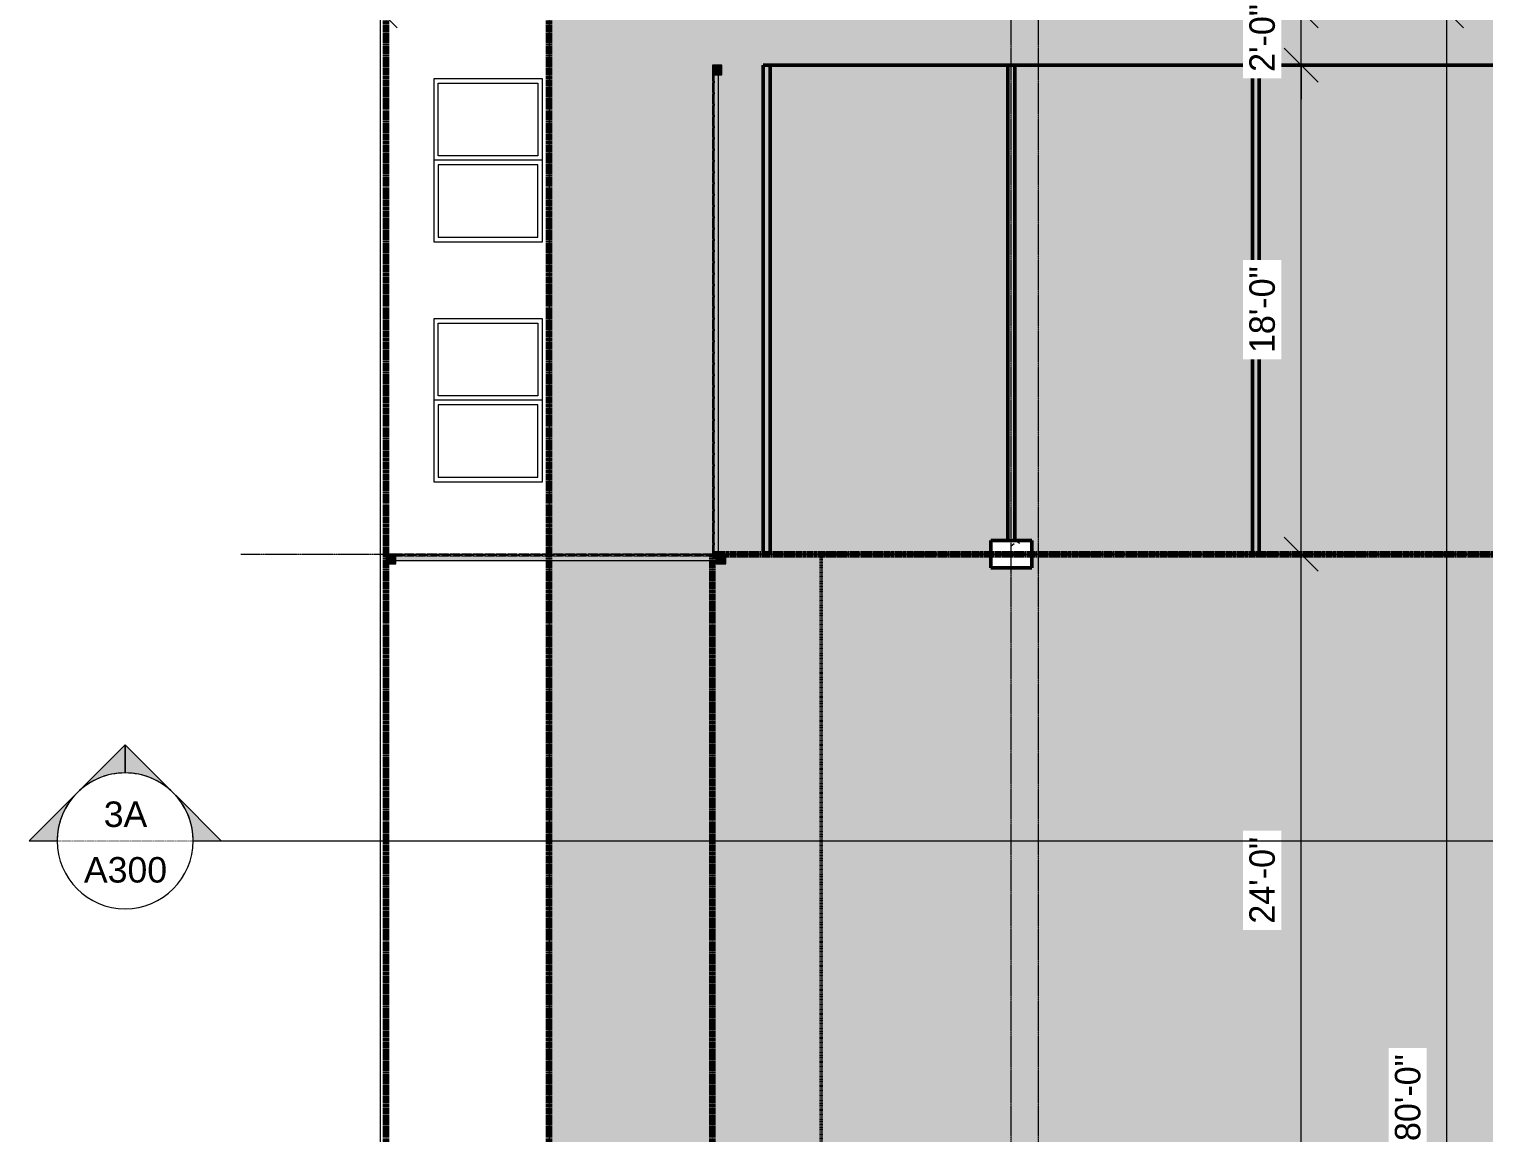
# Model space of a CAD drawing. Header units: inches. Extents: x 8459 to 10849, y 14316 to 16435.
# Drawn here: x 8547 to 9189, y 15696 to 16184 of the extents above; entities that cross this region are included whole.
import ezdxf

# ---------------------------------------------------------------- set-up
doc = ezdxf.new("R2010")
doc.units = ezdxf.units.IN
doc.header["$MEASUREMENT"] = 0
for name, pattern in [('Double Dash 3_8_', [1, 0.375, -0.125, 0.125, -0.125, 0.125, -0.125]), ('Grid Line 1_2_', [0.875, 0.5, -0.125, 0.125, -0.125]), ('Overhead 1_16_', [0.101562, 0.0625, -0.039062])]:
    doc.linetypes.add(name, pattern=pattern)
for name, color, linetype, lineweight in [('A-ANNO-DIMS-1', 211, 'Continuous', 20), ('A-FLOR', 192, 'Continuous', 13), ('A-FLOR-HRAL', 11, 'Continuous', 9), ('A-FLOR-OVHD', 1, 'Overhead 1_16_', 50), ('A-GENM', 5, 'Continuous', 9), ('C-PROP-LINE-1', 91, 'Double Dash 3_8_', 140), ('G-ANNO-SYMB', 111, 'Continuous', 9), ('L-SITE', 91, 'Continuous', 50), ('Q-SPCQ', 91, 'Continuous', 9), ('S-COLS', 52, 'Continuous', 9), ('S-COLS-1', 52, 'Continuous', 50), ('S-GRID-1', 1, 'Grid Line 1_2_', 9)]:
    doc.layers.add(name, color=color, linetype=linetype, lineweight=lineweight)
doc.styles.add('Arial', font='arial.ttf', dxfattribs={"height": 11.25})
doc.styles.add('Arial_2', font='arial.ttf', dxfattribs={"width": 0.25, "height": 3.75})
doc.styles.add('Century Gothic', font='ufonts.com_century-gothic.ttf', dxfattribs={"height": 11.25})
doc.dimstyles.new('OD__1__Tol__', dxfattribs={"dimscale": 12, "dimtxt": 11.746893, "dimasz": 1.25, "dimexe": 0.9375, "dimexo": 0.625, "dimgap": 0.9375, "dimtad": 1, "dimdec": 0, "dimzin": 3, "dimdsep": 46, "dimlunit": 4, "dimtxsty": 'Century Gothic', "dimblk1": 'OBLIQUE', "dimblk2": 'OBLIQUE', "dimsah": 1, "dimcen": 0.09, "dimdle": 0.9375, "dimazin": 0, "dimtfac": 1, "dimtdec": 4, "dimtix": 1, "dimtmove": 0, "dimatfit": 3, "dimfxl": 1, "dimtvp": 1, "dimtfill": 1, "dimfrac": 2, "dimtolj": 1, "dimtzin": 0, "dimlwd": 20, "dimlwe": 20, "dimarcsym": 2})

# ---------------------------------------------------------------- blocks, each defined once
blk = doc.blocks.new('Parking_Stall_Multiple - 9x18 - STANDARD-948767-FLOOR PLAN - 1ST FLOOR')
at = {"layer": 'L-SITE'}
for p, q in [((0, 216), (0, 324)), ((0, 219), (216, 219)), ((0, 219), (216, 219)), ((216, 216), (216, 219)), ((216, 216), (216, 219)), ((0, 216), (216, 216)), ((0, 108), (0, 216)), ((0, 216), (216, 216)), ((0, 111), (210, 111)), ((0, 111), (210, 111)), ((0, 108), (210, 108)), ((0, 0), (0, 108)), ((0, 108), (210, 108)), ((0, 3), (216, 3)), ((216, 0), (216, 3)), ((0, 0), (216, 0))]:
    blk.add_line(p, q, dxfattribs=at)
blk = doc.blocks.new('Concrete-Rectangular-Column - 12 x 18-V20-FLOOR PLAN - 1ST FLOOR')
at = {"layer": 'S-COLS'}
h = blk.add_hatch(dxfattribs=at)
h.set_pattern_fill('FP_21', color=256, style=0, pattern_type=2)
h.set_pattern_definition([(50, (-8980.615, -15951.856), (34.428697, -3.01202), [3.6, -39.6]), (355, (-8980.615, -15951.856), (-6.6596, 36.10481), [2.88, -31.68]), (100.451, (-8977.746, -15952.107), (27.768763, 33.093104), [3.06, -33.655]), (46.184, (-8980.615, -15942.256), (51.22752, -7.94535), [5.4, -59.4]), (96.636, (-8976.346, -15942.92), (44.86319, 46.75771), [4.589, -50.482]), (351.184, (-8980.615, -15942.256), (44.86417, 46.75745), [4.32, -47.52]), (21, (-8975.815, -15944.656), (28.65176, -19.325734), [3.6, -39.6]), (326, (-8975.815, -15944.656), (11.67934, 34.80662), [2.88, -31.68]), (71.451, (-8973.428, -15946.266), (40.33096, 15.48132), [3.06, -33.655]), (37.5, (-8980.615, -15951.856), (0.583112, 15.978979), [1.584, -29.712, 1.584, -30.576, -31.8]), (37.5, (-8980.615, -15951.856), (0.583112, 15.978979), [-63.456, 1.584, -30.216]), (7.5, (-8980.615, -15951.856), (12.626889, 18.932107), [1.584, -16.752, 1.584, -28.992, -12.12]), (7.5, (-8980.615, -15951.856), (12.626889, 18.932107), [-48.912, 1.584, -10.536]), (327.5, (-8991.319, -15951.856), (25.622992, -1.082799), [1.584, -10.416, 1.584, -35.856, -49.68]), (327.5, (-8991.319, -15951.856), (25.622992, -1.082799), [-49.44, 1.584, -48.096]), (317.5, (-8996.12, -15951.856), (27.99243, 4.80496), [1.584, -14.016, 1.584, -23.28, -35.28]), (317.5, (-8996.12, -15951.856), (27.99243, 4.80496), [-40.464, 1.584, -33.696])])
h.paths.add_polyline_path([(9, -6), (9, 6), (-9, 6), (-9, -6)], flags=0)
at = {"layer": 'S-COLS-1'}
for p, q in [((9, 6), (-9, 6)), ((-9, 6), (-9, -6)), ((9, -6), (9, 6)), ((-9, -6), (9, -6))]:
    blk.add_line(p, q, dxfattribs=at)
blk = doc.blocks.new('Trash_Bin_3753 - 3-Yard Bin-772351-FLOOR PLAN - 1ST FLOOR')
at = {"layer": 'Q-SPCQ'}
for p, q in [((36, 24), (-36, 24)), ((-36, 24), (-36, -24)), ((-2, 22), (-34, 22)), ((-34, 22), (-34, -22)), ((-2, -22), (-2, 22)), ((0, -24), (0, 24)), ((2, -22), (2, 22)), ((2, 22), (34, 22)), ((34, 22), (34, -22)), ((36, -24), (36, 24)), ((-36, -24), (36, -24)), ((-34, -22), (-2, -22)), ((34, -22), (2, -22))]:
    blk.add_line(p, q, dxfattribs=at)
blk = doc.blocks.new('Railing - 4 1_4_-942997-FLOOR PLAN - 1ST FLOOR')
at = {"layer": 'A-FLOR-HRAL'}
blk.add_hatch(color=256, dxfattribs=at).paths.add_polyline_path([(-2.13, 2.12), (-2.13, -2.13), (2.12, -2.13), (2.12, 2.12), (-0.62, 2.12)], flags=0)
for p, q in [((2.12, 2.12), (-2.13, 2.12)), ((-2.13, 2.12), (-2.13, -2.13)), ((2.12, -2.13), (2.12, 2.12)), ((-2.13, -2.13), (2.12, -2.13))]:
    blk.add_line(p, q, dxfattribs=at)
blk = doc.blocks.new('Railing - 4 1_4_x3_4_-942999-FLOOR PLAN - 1ST FLOOR')
at = {"layer": 'A-FLOR-HRAL'}
blk.add_hatch(color=256, dxfattribs=at).paths.add_polyline_path([(-0.37, -2.13), (0.37, -2.13), (0.37, 0.82), (-0.37, 0.82)], flags=0)
for p, q in [((0.37, 2.12), (-0.37, 2.12)), ((-0.37, 2.12), (-0.37, -2.13)), ((0.37, -2.13), (0.37, 2.12)), ((-0.37, -2.13), (0.37, -2.13))]:
    blk.add_line(p, q, dxfattribs=at)
blk = doc.blocks.new('Railing - Railing-943058-FLOOR PLAN - 1ST FLOOR')
at = {"layer": 'A-FLOR-HRAL'}
for points in [[(8850.37, 15950.11), (8850.37, 15951.86), (8851.37, 15951.86), (8851.37, 16163.61), (8849.37, 16163.61), (8849.37, 15951.11)], [(8828.4, 15949.11), (8850.37, 15949.11), (8850.37, 15950.11), (8849.37, 15951.11), (8708.87, 15951.11), (8708.87, 15949.11), (8824.15, 15949.11)]]:
    blk.add_hatch(color=256, dxfattribs=at).paths.add_polyline_path(points, flags=0)
for p, q in [((8851.37, 15951.86), (8851.37, 16163.61)), ((8849.37, 16160.75), (8849.37, 16160.03)), ((8849.37, 16155.78), (8849.37, 16155.05)), ((8849.37, 16150.8), (8849.37, 16150.07)), ((8849.37, 16145.82), (8849.37, 16145.09)), ((8849.37, 16140.84), (8849.37, 16140.12)), ((8849.37, 16135.87), (8849.37, 16135.14)), ((8849.37, 16130.89), (8849.37, 16130.16)), ((8849.37, 16125.91), (8849.37, 16125.19)), ((8849.37, 16120.94), (8849.37, 16120.21)), ((8849.37, 16115.96), (8849.37, 16115.23)), ((8849.37, 16110.98), (8849.37, 16110.25)), ((8849.37, 16106), (8849.37, 16105.28)), ((8849.37, 16101.03), (8849.37, 16100.3)), ((8849.37, 16096.05), (8849.37, 16095.32)), ((8849.37, 16091.07), (8849.37, 16090.34)), ((8849.37, 16086.09), (8849.37, 16085.37)), ((8849.37, 16081.12), (8849.37, 16080.39)), ((8849.37, 16076.14), (8849.37, 16075.41)), ((8849.37, 16071.16), (8849.37, 16070.44)), ((8849.37, 16066.19), (8849.37, 16065.46)), ((8849.37, 16061.21), (8849.37, 16060.48)), ((8849.37, 16056.23), (8849.37, 16055.5)), ((8849.37, 16051.25), (8849.37, 16050.53)), ((8849.37, 16046.28), (8849.37, 16045.55)), ((8849.37, 16041.3), (8849.37, 16040.57)), ((8849.37, 16036.32), (8849.37, 16035.59)), ((8849.37, 16031.34), (8849.37, 16030.62)), ((8849.37, 16026.37), (8849.37, 16025.64)), ((8849.37, 16021.39), (8849.37, 16020.66)), ((8849.37, 16016.41), (8849.37, 16015.69)), ((8849.37, 16011.44), (8849.37, 16010.71)), ((8849.37, 16006.46), (8849.37, 16005.73)), ((8849.37, 16001.48), (8849.37, 16000.75)), ((8849.37, 15996.5), (8849.37, 15995.78)), ((8849.37, 15991.53), (8849.37, 15990.8)), ((8849.37, 15986.55), (8849.37, 15985.82)), ((8849.37, 15981.57), (8849.37, 15980.84)), ((8849.37, 15976.59), (8849.37, 15975.87)), ((8849.37, 15971.62), (8849.37, 15970.89)), ((8849.37, 15966.64), (8849.37, 15965.91)), ((8849.37, 15961.66), (8849.37, 15960.94)), ((8849.37, 15956.69), (8849.37, 15955.96)), ((8708.87, 15949.11), (8850.37, 15949.11)), ((8712.63, 15951.11), (8711.81, 15951.11)), ((8717.7, 15951.11), (8716.88, 15951.11)), ((8722.77, 15951.11), (8721.95, 15951.11)), ((8727.84, 15951.11), (8727.02, 15951.11)), ((8732.9, 15951.11), (8732.09, 15951.11)), ((8737.97, 15951.11), (8737.15, 15951.11)), ((8743.04, 15951.11), (8742.22, 15951.11)), ((8748.11, 15951.11), (8747.29, 15951.11)), ((8753.18, 15951.11), (8752.36, 15951.11)), ((8758.25, 15951.11), (8757.43, 15951.11)), ((8763.32, 15951.11), (8762.5, 15951.11)), ((8768.39, 15951.11), (8767.57, 15951.11)), ((8773.46, 15951.11), (8772.64, 15951.11)), ((8778.52, 15951.11), (8777.71, 15951.11)), ((8783.59, 15951.11), (8782.77, 15951.11)), ((8788.66, 15951.11), (8787.84, 15951.11)), ((8793.73, 15951.11), (8792.91, 15951.11)), ((8798.8, 15951.11), (8797.98, 15951.11)), ((8803.87, 15951.11), (8803.05, 15951.11)), ((8808.94, 15951.11), (8808.12, 15951.11)), ((8814.01, 15951.11), (8813.19, 15951.11)), ((8819.08, 15951.11), (8818.26, 15951.11)), ((8824.15, 15951.11), (8823.33, 15951.11)), ((8829.21, 15951.11), (8828.45, 15951.11)), ((8834.28, 15951.11), (8833.46, 15951.11)), ((8839.35, 15951.11), (8838.53, 15951.11)), ((8844.42, 15951.11), (8843.6, 15951.11)), ((8849.37, 15951.11), (8848.67, 15951.11)), ((8849.37, 15951.71), (8849.37, 15951.11)), ((8850.37, 15950.11), (8849.37, 15951.11))]:
    blk.add_line(p, q, dxfattribs=at)
for name, p, rotation in [('Railing - 4 1_4_-942997-FLOOR PLAN - 1ST FLOOR', (8850.74, 16165.73), 180), ('Railing - 4 1_4_x3_4_-942999-FLOOR PLAN - 1ST FLOOR', (8848.99, 16162.88), 180), ('Railing - 4 1_4_x3_4_-942999-FLOOR PLAN - 1ST FLOOR', (8848.99, 16157.9), 180), ('Railing - 4 1_4_x3_4_-942999-FLOOR PLAN - 1ST FLOOR', (8848.99, 16152.92), 180), ('Railing - 4 1_4_x3_4_-942999-FLOOR PLAN - 1ST FLOOR', (8848.99, 16147.95), 180), ('Railing - 4 1_4_x3_4_-942999-FLOOR PLAN - 1ST FLOOR', (8848.99, 16142.97), 180), ('Railing - 4 1_4_x3_4_-942999-FLOOR PLAN - 1ST FLOOR', (8848.99, 16137.99), 180), ('Railing - 4 1_4_x3_4_-942999-FLOOR PLAN - 1ST FLOOR', (8848.99, 16133.02), 180), ('Railing - 4 1_4_x3_4_-942999-FLOOR PLAN - 1ST FLOOR', (8848.99, 16128.04), 180), ('Railing - 4 1_4_x3_4_-942999-FLOOR PLAN - 1ST FLOOR', (8848.99, 16123.06), 180), ('Railing - 4 1_4_x3_4_-942999-FLOOR PLAN - 1ST FLOOR', (8848.99, 16118.08), 180), ('Railing - 4 1_4_x3_4_-942999-FLOOR PLAN - 1ST FLOOR', (8848.99, 16113.11), 180), ('Railing - 4 1_4_x3_4_-942999-FLOOR PLAN - 1ST FLOOR', (8848.99, 16108.13), 180), ('Railing - 4 1_4_x3_4_-942999-FLOOR PLAN - 1ST FLOOR', (8848.99, 16103.15), 180), ('Railing - 4 1_4_x3_4_-942999-FLOOR PLAN - 1ST FLOOR', (8848.99, 16098.17), 180), ('Railing - 4 1_4_x3_4_-942999-FLOOR PLAN - 1ST FLOOR', (8848.99, 16093.2), 180), ('Railing - 4 1_4_x3_4_-942999-FLOOR PLAN - 1ST FLOOR', (8848.99, 16088.22), 180), ('Railing - 4 1_4_x3_4_-942999-FLOOR PLAN - 1ST FLOOR', (8848.99, 16083.24), 180), ('Railing - 4 1_4_x3_4_-942999-FLOOR PLAN - 1ST FLOOR', (8848.99, 16078.27), 180), ('Railing - 4 1_4_x3_4_-942999-FLOOR PLAN - 1ST FLOOR', (8848.99, 16073.29), 180), ('Railing - 4 1_4_x3_4_-942999-FLOOR PLAN - 1ST FLOOR', (8848.99, 16068.31), 180), ('Railing - 4 1_4_x3_4_-942999-FLOOR PLAN - 1ST FLOOR', (8848.99, 16063.33), 180), ('Railing - 4 1_4_x3_4_-942999-FLOOR PLAN - 1ST FLOOR', (8848.99, 16058.36), 180), ('Railing - 4 1_4_x3_4_-942999-FLOOR PLAN - 1ST FLOOR', (8848.99, 16053.38), 180), ('Railing - 4 1_4_x3_4_-942999-FLOOR PLAN - 1ST FLOOR', (8848.99, 16048.4), 180), ('Railing - 4 1_4_x3_4_-942999-FLOOR PLAN - 1ST FLOOR', (8848.99, 16043.42), 180), ('Railing - 4 1_4_x3_4_-942999-FLOOR PLAN - 1ST FLOOR', (8848.99, 16038.45), 180), ('Railing - 4 1_4_x3_4_-942999-FLOOR PLAN - 1ST FLOOR', (8848.99, 16033.47), 180), ('Railing - 4 1_4_x3_4_-942999-FLOOR PLAN - 1ST FLOOR', (8848.99, 16028.49), 180), ('Railing - 4 1_4_x3_4_-942999-FLOOR PLAN - 1ST FLOOR', (8848.99, 16023.52), 180), ('Railing - 4 1_4_x3_4_-942999-FLOOR PLAN - 1ST FLOOR', (8848.99, 16018.54), 180), ('Railing - 4 1_4_x3_4_-942999-FLOOR PLAN - 1ST FLOOR', (8848.99, 16013.56), 180), ('Railing - 4 1_4_x3_4_-942999-FLOOR PLAN - 1ST FLOOR', (8848.99, 16008.58), 180), ('Railing - 4 1_4_x3_4_-942999-FLOOR PLAN - 1ST FLOOR', (8848.99, 16003.61), 180), ('Railing - 4 1_4_x3_4_-942999-FLOOR PLAN - 1ST FLOOR', (8848.99, 15998.63), 180), ('Railing - 4 1_4_x3_4_-942999-FLOOR PLAN - 1ST FLOOR', (8848.99, 15993.65), 180), ('Railing - 4 1_4_x3_4_-942999-FLOOR PLAN - 1ST FLOOR', (8848.99, 15988.67), 180), ('Railing - 4 1_4_x3_4_-942999-FLOOR PLAN - 1ST FLOOR', (8848.99, 15983.7), 180), ('Railing - 4 1_4_x3_4_-942999-FLOOR PLAN - 1ST FLOOR', (8848.99, 15978.72), 180), ('Railing - 4 1_4_x3_4_-942999-FLOOR PLAN - 1ST FLOOR', (8848.99, 15973.74), 180), ('Railing - 4 1_4_x3_4_-942999-FLOOR PLAN - 1ST FLOOR', (8848.99, 15968.77), 180), ('Railing - 4 1_4_x3_4_-942999-FLOOR PLAN - 1ST FLOOR', (8848.99, 15963.79), 180), ('Railing - 4 1_4_x3_4_-942999-FLOOR PLAN - 1ST FLOOR', (8848.99, 15958.81), 180), ('Railing - 4 1_4_x3_4_-942999-FLOOR PLAN - 1ST FLOOR', (8848.99, 15953.83), 180), ('Railing - 4 1_4_-942997-FLOOR PLAN - 1ST FLOOR', (8706.74, 15949.73), 90), ('Railing - 4 1_4_x3_4_-942999-FLOOR PLAN - 1ST FLOOR', (8709.68, 15951.48), 90), ('Railing - 4 1_4_x3_4_-942999-FLOOR PLAN - 1ST FLOOR', (8714.75, 15951.48), 90), ('Railing - 4 1_4_x3_4_-942999-FLOOR PLAN - 1ST FLOOR', (8719.82, 15951.48), 90), ('Railing - 4 1_4_x3_4_-942999-FLOOR PLAN - 1ST FLOOR', (8724.89, 15951.48), 90), ('Railing - 4 1_4_x3_4_-942999-FLOOR PLAN - 1ST FLOOR', (8729.96, 15951.48), 90), ('Railing - 4 1_4_x3_4_-942999-FLOOR PLAN - 1ST FLOOR', (8735.03, 15951.48), 90), ('Railing - 4 1_4_x3_4_-942999-FLOOR PLAN - 1ST FLOOR', (8740.1, 15951.48), 90), ('Railing - 4 1_4_x3_4_-942999-FLOOR PLAN - 1ST FLOOR', (8745.17, 15951.48), 90), ('Railing - 4 1_4_x3_4_-942999-FLOOR PLAN - 1ST FLOOR', (8750.24, 15951.48), 90), ('Railing - 4 1_4_x3_4_-942999-FLOOR PLAN - 1ST FLOOR', (8755.3, 15951.48), 90), ('Railing - 4 1_4_x3_4_-942999-FLOOR PLAN - 1ST FLOOR', (8760.37, 15951.48), 90), ('Railing - 4 1_4_x3_4_-942999-FLOOR PLAN - 1ST FLOOR', (8765.44, 15951.48), 90), ('Railing - 4 1_4_x3_4_-942999-FLOOR PLAN - 1ST FLOOR', (8770.51, 15951.48), 90), ('Railing - 4 1_4_x3_4_-942999-FLOOR PLAN - 1ST FLOOR', (8775.58, 15951.48), 90), ('Railing - 4 1_4_x3_4_-942999-FLOOR PLAN - 1ST FLOOR', (8780.65, 15951.48), 90), ('Railing - 4 1_4_x3_4_-942999-FLOOR PLAN - 1ST FLOOR', (8785.72, 15951.48), 90), ('Railing - 4 1_4_x3_4_-942999-FLOOR PLAN - 1ST FLOOR', (8790.79, 15951.48), 90), ('Railing - 4 1_4_x3_4_-942999-FLOOR PLAN - 1ST FLOOR', (8795.86, 15951.48), 90), ('Railing - 4 1_4_x3_4_-942999-FLOOR PLAN - 1ST FLOOR', (8800.93, 15951.48), 90), ('Railing - 4 1_4_x3_4_-942999-FLOOR PLAN - 1ST FLOOR', (8805.99, 15951.48), 90), ('Railing - 4 1_4_x3_4_-942999-FLOOR PLAN - 1ST FLOOR', (8811.06, 15951.48), 90), ('Railing - 4 1_4_x3_4_-942999-FLOOR PLAN - 1ST FLOOR', (8816.13, 15951.48), 90), ('Railing - 4 1_4_x3_4_-942999-FLOOR PLAN - 1ST FLOOR', (8821.2, 15951.48), 90), ('Railing - 4 1_4_x3_4_-942999-FLOOR PLAN - 1ST FLOOR', (8826.27, 15951.48), 90), ('Railing - 4 1_4_x3_4_-942999-FLOOR PLAN - 1ST FLOOR', (8831.34, 15951.48), 90), ('Railing - 4 1_4_x3_4_-942999-FLOOR PLAN - 1ST FLOOR', (8836.41, 15951.48), 90), ('Railing - 4 1_4_x3_4_-942999-FLOOR PLAN - 1ST FLOOR', (8841.48, 15951.48), 90), ('Railing - 4 1_4_x3_4_-942999-FLOOR PLAN - 1ST FLOOR', (8846.55, 15951.48), 90), ('Railing - 4 1_4_-942997-FLOOR PLAN - 1ST FLOOR', (8852.49, 15949.73), 90)]:
    blk.add_blockref(name, p, dxfattribs=dict(rotation=rotation))
blk = doc.blocks.new('Family - ___-627289-FLOOR PLAN - 1ST FLOOR')
at = {"layer": 'C-PROP-LINE-1'}
blk.add_line((8776.62, 14607.86), (8776.62, 16191.86), dxfattribs=at)
blk = doc.blocks.new('Family - ___-627377-FLOOR PLAN - 1ST FLOOR')
at = {"layer": 'C-PROP-LINE-1'}
blk.add_line((8776.62, 14607.86), (8776.62, 16191.86), dxfattribs=at)
blk = doc.blocks.new('Family - ___-940451-FLOOR PLAN - 1ST FLOOR')
at = {"layer": 'C-PROP-LINE-1'}
for p, q in [((8848.62, 14607.86), (8848.62, 15951.86)), ((8848.62, 15951.86), (10408.62, 15951.86))]:
    blk.add_line(p, q, dxfattribs=at)
blk = doc.blocks.new('Family - ___-940483-FLOOR PLAN - 1ST FLOOR')
at = {"layer": 'C-PROP-LINE-1'}
blk.add_line((8704.62, 14607.86), (8704.62, 16191.86), dxfattribs=at)
blk = doc.blocks.new('_Oblique')
at = {"color": 0, "linetype": 'ByBlock', "lineweight": -2}
blk.add_line((-0.5, -0.5), (0.5, 0.5), dxfattribs=at)
blk = doc.blocks.new('DIMBLOCK9-FLOOR PLAN - 1ST FLOOR')
at = {"layer": 'A-ANNO-DIMS-1', "color": 0, "lineweight": 20, "transparency": 16777216}
for p, q in [((8701.91, 16203.11), (8701.91, 14596.61)), ((8769.12, 16191.86), (8690.66, 16191.86)), ((8769.12, 14607.86), (8690.66, 14607.86))]:
    blk.add_line(p, q, dxfattribs=at)
at = {"layer": 'Defpoints', "color": 0, "transparency": 16777216}
for p in [(8776.62, 16191.86), (8701.91, 14607.86), (8776.62, 14607.86)]:
    blk.add_point(p, dxfattribs=at)
at = {"layer": 'A-ANNO-DIMS-1', "color": 0, "lineweight": 20, "transparency": 16777216, "xscale": 15, "yscale": 15, "zscale": 15}
for p, rotation in [((8701.91, 16191.86), 90), ((8701.91, 14607.86), 270)]:
    blk.add_blockref('_Oblique', p, dxfattribs=dict(at, rotation=rotation))
at = {"layer": 'A-ANNO-DIMS-1', "color": 0, "transparency": 16777216, "insert": (8684.75, 15399.86), "char_height": 11.25, "attachment_point": 5, "rotation": 90, "style": 'Century Gothic', "bg_fill": 3, "box_fill_scale": 1.25, "bg_fill_color": 256, "bg_fill_true_color": 13158600, "bg_fill_transparency": 0}
blk.add_mtext('\\A1;132\'-0"', dxfattribs=at)
blk = doc.blocks.new('DIMBLOCK32-FLOOR PLAN - 1ST FLOOR')
at = {"layer": 'A-ANNO-DIMS-1', "color": 0, "lineweight": 20, "transparency": 16777216}
for p, q in [((9172.83, 16203.11), (9172.83, 15220.61)), ((9175.93, 16191.86), (9161.58, 16191.86)), ((9175.93, 15231.86), (9161.58, 15231.86))]:
    blk.add_line(p, q, dxfattribs=at)
at = {"layer": 'Defpoints', "color": 0, "transparency": 16777216}
for p in [(9183.43, 16191.86), (9172.83, 15231.86), (9183.43, 15231.86)]:
    blk.add_point(p, dxfattribs=at)
at = {"layer": 'A-ANNO-DIMS-1', "color": 0, "lineweight": 20, "transparency": 16777216, "xscale": 15, "yscale": 15, "zscale": 15}
for p, rotation in [((9172.83, 16191.86), 90), ((9172.83, 15231.86), 270)]:
    blk.add_blockref('_Oblique', p, dxfattribs=dict(at, rotation=rotation))
at = {"layer": 'A-ANNO-DIMS-1', "color": 0, "transparency": 16777216, "insert": (9155.67, 15711.86), "char_height": 11.25, "attachment_point": 5, "rotation": 90, "style": 'Century Gothic', "bg_fill": 3, "box_fill_scale": 1.25, "bg_fill_color": 256, "bg_fill_true_color": 13158600, "bg_fill_transparency": 0}
blk.add_mtext('\\A1;80\'-0"', dxfattribs=at)
blk = doc.blocks.new('DIMBLOCK37-FLOOR PLAN - 1ST FLOOR')
at = {"layer": 'A-ANNO-DIMS-1', "color": 0, "lineweight": 20, "transparency": 16777216}
for p, q in [((9108.57, 15652.61), (9108.57, 15963.11)), ((9105.47, 15951.86), (9119.82, 15951.86)), ((9094.62, 15663.86), (9119.82, 15663.86))]:
    blk.add_line(p, q, dxfattribs=at)
at = {"layer": 'Defpoints', "color": 0, "transparency": 16777216}
for p in [(9097.97, 15951.86), (9108.57, 15951.86), (9087.12, 15663.86)]:
    blk.add_point(p, dxfattribs=at)
at = {"layer": 'A-ANNO-DIMS-1', "color": 0, "lineweight": 20, "transparency": 16777216, "xscale": 15, "yscale": 15, "zscale": 15}
for p, rotation in [((9108.57, 15951.86), 90), ((9108.57, 15663.86), 270)]:
    blk.add_blockref('_Oblique', p, dxfattribs=dict(at, rotation=rotation))
at = {"layer": 'A-ANNO-DIMS-1', "color": 0, "transparency": 16777216, "insert": (9091.42, 15807.86), "char_height": 11.25, "attachment_point": 5, "rotation": 90, "style": 'Century Gothic', "bg_fill": 3, "box_fill_scale": 1.25, "bg_fill_color": 256, "bg_fill_true_color": 13158600, "bg_fill_transparency": 0}
blk.add_mtext('\\A1;24\'-0"', dxfattribs=at)
blk = doc.blocks.new('DIMBLOCK38-FLOOR PLAN - 1ST FLOOR')
at = {"layer": 'A-ANNO-DIMS-1', "color": 0, "lineweight": 20, "transparency": 16777216}
for p, q in [((9108.57, 15940.61), (9108.57, 16179.11)), ((9105.47, 16167.86), (9119.82, 16167.86)), ((9105.47, 15951.86), (9119.82, 15951.86))]:
    blk.add_line(p, q, dxfattribs=at)
at = {"layer": 'Defpoints', "color": 0, "transparency": 16777216}
for p in [(9097.97, 16167.86), (9108.57, 16167.86), (9097.97, 15951.86)]:
    blk.add_point(p, dxfattribs=at)
at = {"layer": 'A-ANNO-DIMS-1', "color": 0, "lineweight": 20, "transparency": 16777216, "xscale": 15, "yscale": 15, "zscale": 15}
for p, rotation in [((9108.57, 16167.86), 90), ((9108.57, 15951.86), 270)]:
    blk.add_blockref('_Oblique', p, dxfattribs=dict(at, rotation=rotation))
at = {"layer": 'A-ANNO-DIMS-1', "color": 0, "transparency": 16777216, "insert": (9091.42, 16059.86), "char_height": 11.25, "attachment_point": 5, "rotation": 90, "style": 'Century Gothic', "bg_fill": 3, "box_fill_scale": 1.25, "bg_fill_color": 256, "bg_fill_true_color": 13158600, "bg_fill_transparency": 0}
blk.add_mtext('\\A1;18\'-0"', dxfattribs=at)
blk = doc.blocks.new('DIMBLOCK39-FLOOR PLAN - 1ST FLOOR')
at = {"layer": 'A-ANNO-DIMS-1', "color": 0, "lineweight": 20, "transparency": 16777216}
for p, q in [((9108.57, 16191.86), (9108.57, 16206.86)), ((9105.47, 16191.86), (9119.82, 16191.86)), ((9108.57, 16167.86), (9108.57, 16191.86)), ((9105.47, 16167.86), (9119.82, 16167.86)), ((9108.57, 16167.86), (9108.57, 16152.86))]:
    blk.add_line(p, q, dxfattribs=at)
at = {"layer": 'Defpoints', "color": 0, "transparency": 16777216}
blk.add_point((9108.57, 16191.86), dxfattribs=at)
at = {"layer": 'A-ANNO-DIMS-1', "color": 0, "lineweight": 20, "transparency": 16777216, "xscale": 15, "yscale": 15, "zscale": 15}
for p, rotation in [((9108.57, 16191.86), 270), ((9108.57, 16167.86), 90)]:
    blk.add_blockref('_Oblique', p, dxfattribs=dict(at, rotation=rotation))
at = {"layer": 'A-ANNO-DIMS-1', "color": 0, "transparency": 16777216, "insert": (9091.42, 16179.86), "char_height": 11.25, "attachment_point": 5, "rotation": 90, "style": 'Century Gothic', "bg_fill": 3, "box_fill_scale": 1.25, "bg_fill_color": 256, "bg_fill_true_color": 13158600, "bg_fill_transparency": 0}
blk.add_mtext('\\A1;2\'-0"', dxfattribs=at)
at = {"layer": 'Defpoints', "color": 0, "transparency": 16777216}
for p in [(9097.97, 16191.86), (9097.97, 16167.86)]:
    blk.add_point(p, dxfattribs=at)
blk = doc.blocks.new('Section - Section Head - Filled-22785-FLOOR PLAN - 1ST FLOOR')
at = {"layer": 'G-ANNO-SYMB'}
h = blk.add_hatch(color=256, dxfattribs=at)
edge = h.paths.add_edge_path(flags=0)
edge.add_line((-0.4268, 0.1768), (-0.25, 0.3536))
edge.add_line((-0.25, 0.3536), (-0.25, 0.25))
edge.add_arc((-0.25, 0), 0.25, 90, 135)
h = blk.add_hatch(color=256, dxfattribs=at)
edge = h.paths.add_edge_path(flags=0)
edge.add_arc((-0.25, 0), 0.25, 45, 90)
edge.add_line((-0.25, 0.25), (-0.25, 0.3536))
edge.add_line((-0.25, 0.3536), (-0.0732, 0.1768))
h = blk.add_hatch(color=256, dxfattribs=at)
edge = h.paths.add_edge_path(flags=0)
edge.add_arc((-0.25, 0), 0.2503, 137.9216, 180)
edge.add_line((-0.5003, 0), (-0.6036, 0))
edge.add_line((-0.6036, 0), (-0.4358, 0.1678))
h = blk.add_hatch(color=256, dxfattribs=at)
edge = h.paths.add_edge_path(flags=0)
edge.add_line((-0.0642, 0.1678), (0.1036, 0))
edge.add_line((0.1036, 0), (0.0003, 0))
edge.add_arc((-0.25, 0), 0.2503, 0, 42.0784)
for p, q in [((-0.25, 0.3536), (-0.4268, 0.1768)), ((-0.25, 0.25), (-0.25, 0.3536)), ((-0.0732, 0.1768), (-0.25, 0.3536)), ((-0.25, 0.3536), (-0.25, 0.25)), ((-0.4358, 0.1678), (-0.6036, 0)), ((0.1036, 0), (-0.0642, 0.1678)), ((-0.6036, 0), (-0.5003, 0)), ((0.0003, 0), (0.1036, 0))]:
    blk.add_line(p, q, dxfattribs=at)
for centre, radius, start, end in [((-0.2503, 0), 0.25, 360, 180), ((-0.25, 0), 0.25, 90, 135), ((-0.25, 0), 0.25, 45, 90), ((-0.25, 0), 0.2503, 137.9216, 180), ((-0.25, 0), 0.2503, 0, 42.0784), ((-0.2503, 0), 0.25, 180, 360)]:
    blk.add_arc(centre, radius, start, end, dxfattribs=at)

msp = doc.modelspace()

# ---------------------------------------------------------------- hatches: boundary and pattern name
at = {"layer": 'A-FLOR'}
h = msp.add_hatch(color=256, dxfattribs=at)
h.paths.add_polyline_path([(8848.62, 14607.86), (10408.62, 14607.86), (10408.62, 15029.85), (10480.62, 15191.69), (10480.62, 15951.86), (10386.12, 15951.86), (10386.12, 16167.86), (10480.62, 16167.86), (10480.62, 16191.86), (8776.62, 16191.86), (8776.62, 15951.86), (8777.71, 15951.86), (8777.71, 15951.11), (8778.52, 15951.11), (8778.52, 15951.86), (8782.77, 15951.86), (8782.77, 15951.11), (8783.59, 15951.11), (8783.59, 15951.86), (8787.84, 15951.86), (8787.84, 15951.11), (8788.66, 15951.11), (8788.66, 15951.86), (8792.91, 15951.86), (8792.91, 15951.11), (8793.73, 15951.11), (8793.73, 15951.86), (8797.98, 15951.86), (8797.98, 15951.11), (8798.8, 15951.11), (8798.8, 15951.86), (8803.05, 15951.86), (8803.05, 15951.11), (8803.87, 15951.11), (8803.87, 15951.86), (8808.12, 15951.86), (8808.12, 15951.11), (8808.94, 15951.11), (8808.94, 15951.86), (8813.19, 15951.86), (8813.19, 15951.11), (8814.01, 15951.11), (8814.01, 15951.86), (8818.26, 15951.86), (8818.26, 15951.11), (8819.08, 15951.11), (8819.08, 15951.86), (8823.33, 15951.86), (8823.33, 15951.11), (8824.15, 15951.11), (8824.15, 15951.86), (8828.4, 15951.86), (8828.45, 15951.11), (8829.21, 15951.11), (8829.21, 15951.86), (8833.46, 15951.86), (8833.46, 15951.11), (8834.28, 15951.11), (8834.28, 15951.86), (8838.53, 15951.86), (8838.53, 15951.11), (8839.35, 15951.11), (8839.35, 15951.86), (8843.6, 15951.86), (8843.6, 15951.11), (8844.42, 15951.11), (8844.42, 15951.86), (8848.62, 15951.86), (8848.62, 15955.96), (8849.37, 15955.96), (8849.37, 15956.69), (8848.62, 15956.69), (8848.62, 15960.94), (8849.37, 15960.94), (8849.37, 15961.66), (8848.62, 15961.66), (8848.62, 15965.91), (8849.37, 15965.91), (8849.37, 15966.64), (8848.62, 15966.64), (8848.62, 15970.89), (8849.37, 15970.89), (8849.37, 15971.62), (8848.62, 15971.62), (8848.62, 15975.87), (8849.37, 15975.87), (8849.37, 15976.59), (8848.62, 15976.59), (8848.62, 15980.84), (8849.37, 15980.84), (8849.37, 15981.57), (8848.62, 15981.57), (8848.62, 15985.82), (8849.37, 15985.82), (8849.37, 15986.55), (8848.62, 15986.55), (8848.62, 15990.8), (8849.37, 15990.8), (8849.37, 15991.53), (8848.62, 15991.53), (8848.62, 15995.78), (8849.37, 15995.78), (8849.37, 15996.5), (8848.62, 15996.5), (8848.62, 16000.75), (8849.37, 16000.75), (8849.37, 16001.48), (8848.62, 16001.48), (8848.62, 16005.73), (8849.37, 16005.73), (8849.37, 16006.46), (8848.62, 16006.46), (8848.62, 16010.71), (8849.37, 16010.71), (8849.37, 16011.44), (8848.62, 16011.44), (8848.62, 16015.69), (8849.37, 16015.69), (8849.37, 16016.41), (8848.62, 16016.41), (8848.62, 16020.66), (8849.37, 16020.66), (8849.37, 16021.39), (8848.62, 16021.39), (8848.62, 16025.64), (8849.37, 16025.64), (8849.37, 16026.37), (8848.62, 16026.37), (8848.62, 16030.62), (8849.37, 16030.62), (8849.37, 16031.34), (8848.62, 16031.34), (8848.62, 16035.59), (8849.37, 16035.59), (8849.37, 16036.32), (8848.62, 16036.32), (8848.62, 16040.57), (8849.37, 16040.57), (8849.37, 16041.3), (8848.62, 16041.3), (8848.62, 16045.55), (8849.37, 16045.55), (8849.37, 16046.28), (8848.62, 16046.28), (8848.62, 16050.53), (8849.37, 16050.53), (8849.37, 16051.25), (8848.62, 16051.25), (8848.62, 16055.5), (8849.37, 16055.5), (8849.37, 16056.23), (8848.62, 16056.23), (8848.62, 16060.48), (8849.37, 16060.48), (8849.37, 16061.21), (8848.62, 16061.21), (8848.62, 16065.46), (8849.37, 16065.46), (8849.37, 16066.19), (8848.62, 16066.19), (8848.62, 16070.44), (8849.37, 16070.44), (8849.37, 16071.16), (8848.62, 16071.16), (8848.62, 16075.41), (8849.37, 16075.41), (8849.37, 16076.14), (8848.62, 16076.14), (8848.62, 16080.39), (8849.37, 16080.39), (8849.37, 16081.12), (8848.62, 16081.12), (8848.62, 16085.37), (8849.37, 16085.37), (8849.37, 16086.09), (8848.62, 16086.09), (8848.62, 16090.34), (8849.37, 16090.34), (8849.37, 16091.07), (8848.62, 16091.07), (8848.62, 16095.32), (8849.37, 16095.32), (8849.37, 16096.05), (8848.62, 16096.05), (8848.62, 16100.3), (8849.37, 16100.3), (8849.37, 16101.03), (8848.62, 16101.03), (8848.62, 16105.28), (8849.37, 16105.28), (8849.37, 16106), (8848.62, 16106), (8848.62, 16110.25), (8849.37, 16110.25), (8849.37, 16110.98), (8848.62, 16110.98), (8848.62, 16115.23), (8849.37, 16115.23), (8849.37, 16115.96), (8848.62, 16115.96), (8848.62, 16120.21), (8849.37, 16120.21), (8849.37, 16120.94), (8848.62, 16120.94), (8848.62, 16125.19), (8849.37, 16125.19), (8849.37, 16125.91), (8848.62, 16125.91), (8848.62, 16130.16), (8849.37, 16130.16), (8849.37, 16130.89), (8848.62, 16130.89), (8848.62, 16135.14), (8849.37, 16135.14), (8849.37, 16135.87), (8848.62, 16135.87), (8848.62, 16140.12), (8849.37, 16140.12), (8849.37, 16140.84), (8848.62, 16140.84), (8848.62, 16145.09), (8849.37, 16145.09), (8849.37, 16145.82), (8848.62, 16145.82), (8848.62, 16150.07), (8849.37, 16150.07), (8849.37, 16150.8), (8848.62, 16150.8), (8848.62, 16155.05), (8849.37, 16155.05), (8849.37, 16155.78), (8848.62, 16155.78), (8848.62, 16160.03), (8849.37, 16160.03), (8849.37, 16160.75), (8848.62, 16160.75), (8848.62, 16167.86), (8852.87, 16167.86), (8852.87, 16163.61), (8851.37, 16163.61), (8851.37, 15951.86), (8854.62, 15951.86), (8854.62, 15947.61), (8850.37, 15947.61), (8850.37, 15949.11), (8776.62, 15949.11), (8776.62, 15094.62), (8848.62, 14896.82), (8848.62, 14679.86)], flags=0)
h.paths.add_polyline_path([(10264.62, 14674.86), (9839.37, 14674.86), (9839.37, 14675.61), (9836.62, 14675.61), (9836.69, 14675.78), (9836.87, 14675.86), (9838.62, 14675.86), (9838.79, 14675.93), (9838.87, 14676.11), (9838.87, 14677.86), (9838.94, 14678.03), (9839.12, 14678.11), (9839.12, 14675.76), (9839.62, 14675.76), (9839.62, 14678.11), (9839.79, 14678.03), (9839.87, 14677.86), (9839.87, 14676.11), (9839.94, 14675.93), (9840.12, 14675.86), (9841.87, 14675.86), (9842.05, 14675.76), (9842.12, 14675.61), (9875.87, 14675.61), (9875.94, 14675.78), (9876.12, 14675.86), (9877.87, 14675.86), (9878.04, 14675.93), (9878.12, 14676.11), (9878.12, 14677.86), (9878.19, 14678.03), (9878.37, 14678.11), (9878.37, 14675.76), (9878.87, 14675.76), (9878.87, 14678.11), (9879.04, 14678.03), (9879.12, 14677.86), (9879.12, 14676.11), (9879.19, 14675.93), (9879.37, 14675.86), (9881.12, 14675.86), (9881.3, 14675.76), (9881.37, 14675.61), (9917.87, 14675.61), (9917.94, 14675.78), (9918.12, 14675.86), (9919.87, 14675.86), (9920.04, 14675.93), (9920.12, 14676.11), (9920.12, 14677.86), (9920.19, 14678.03), (9920.37, 14678.11), (9920.37, 14675.76), (9920.87, 14675.76), (9920.87, 14678.11), (9921.04, 14678.03), (9921.12, 14677.86), (9921.12, 14676.11), (9921.19, 14675.93), (9921.37, 14675.86), (9923.12, 14675.86), (9923.3, 14675.76), (9923.37, 14675.61), (9959.87, 14675.61), (9959.94, 14675.78), (9960.12, 14675.86), (9961.87, 14675.86), (9962.04, 14675.93), (9962.12, 14676.11), (9962.12, 14677.86), (9962.19, 14678.03), (9962.37, 14678.11), (9962.37, 14675.76), (9962.87, 14675.76), (9962.87, 14678.11), (9963.04, 14678.03), (9963.12, 14677.86), (9963.12, 14676.11), (9963.19, 14675.93), (9963.37, 14675.86), (9965.12, 14675.86), (9965.3, 14675.76), (9965.37, 14675.61), (10001.87, 14675.61), (10001.94, 14675.78), (10002.12, 14675.86), (10003.87, 14675.86), (10004.04, 14675.93), (10004.12, 14676.11), (10004.12, 14677.86), (10004.19, 14678.03), (10004.37, 14678.11), (10004.37, 14675.76), (10004.87, 14675.76), (10004.87, 14678.11), (10005.04, 14678.03), (10005.12, 14677.86), (10005.12, 14676.11), (10005.19, 14675.93), (10005.37, 14675.86), (10007.12, 14675.86), (10007.3, 14675.76), (10007.37, 14675.61), (10043.87, 14675.61), (10043.94, 14675.78), (10044.12, 14675.86), (10045.87, 14675.86), (10046.04, 14675.93), (10046.12, 14676.11), (10046.12, 14677.86), (10046.19, 14678.03), (10046.37, 14678.11), (10046.37, 14675.76), (10046.87, 14675.76), (10046.87, 14678.11), (10047.04, 14678.03), (10047.12, 14677.86), (10047.12, 14676.11), (10047.19, 14675.93), (10047.37, 14675.86), (10049.12, 14675.86), (10049.3, 14675.76), (10049.37, 14675.61), (10085.87, 14675.61), (10085.94, 14675.78), (10086.12, 14675.86), (10087.87, 14675.86), (10088.04, 14675.93), (10088.12, 14676.11), (10088.12, 14677.86), (10088.19, 14678.03), (10088.37, 14678.11), (10088.37, 14675.76), (10088.87, 14675.76), (10088.87, 14678.11), (10089.04, 14678.03), (10089.12, 14677.86), (10089.12, 14676.11), (10089.19, 14675.93), (10089.37, 14675.86), (10091.12, 14675.86), (10091.3, 14675.76), (10091.37, 14675.61), (10127.87, 14675.61), (10127.94, 14675.78), (10128.12, 14675.86), (10129.87, 14675.86), (10130.04, 14675.93), (10130.12, 14676.11), (10130.12, 14677.86), (10130.19, 14678.03), (10130.37, 14678.11), (10130.37, 14675.76), (10130.87, 14675.76), (10130.87, 14678.11), (10131.04, 14678.03), (10131.12, 14677.86), (10131.12, 14676.11), (10131.19, 14675.93), (10131.37, 14675.86), (10133.12, 14675.86), (10133.3, 14675.76), (10133.37, 14675.61), (10169.87, 14675.61), (10169.94, 14675.78), (10170.12, 14675.86), (10171.87, 14675.86), (10172.04, 14675.93), (10172.12, 14676.11), (10172.12, 14677.86), (10172.19, 14678.03), (10172.37, 14678.11), (10172.37, 14675.76), (10172.87, 14675.76), (10172.87, 14678.11), (10173.04, 14678.03), (10173.12, 14677.86), (10173.12, 14676.11), (10173.19, 14675.93), (10173.37, 14675.86), (10175.12, 14675.86), (10175.3, 14675.76), (10175.37, 14675.61), (10211.87, 14675.61), (10211.94, 14675.78), (10212.12, 14675.86), (10213.87, 14675.86), (10214.04, 14675.93), (10214.12, 14676.11), (10214.12, 14677.86), (10214.19, 14678.03), (10214.37, 14678.11), (10214.37, 14675.76), (10214.87, 14675.76), (10214.87, 14678.11), (10215.04, 14678.03), (10215.12, 14677.86), (10215.12, 14676.11), (10215.19, 14675.93), (10215.37, 14675.86), (10217.12, 14675.86), (10217.3, 14675.76), (10217.37, 14675.61), (10253.87, 14675.61), (10253.94, 14675.78), (10254.12, 14675.86), (10255.87, 14675.86), (10256.04, 14675.93), (10256.12, 14676.11), (10256.12, 14677.86), (10256.19, 14678.03), (10256.37, 14678.11), (10256.37, 14675.76), (10256.87, 14675.76), (10256.87, 14678.11), (10257.04, 14678.03), (10257.12, 14677.86), (10257.12, 14676.11), (10257.19, 14675.93), (10257.37, 14675.86), (10259.12, 14675.86), (10259.3, 14675.76), (10259.37, 14675.61), (10281.12, 14675.61), (10281.19, 14675.78), (10281.37, 14675.86), (10283.12, 14675.86), (10283.29, 14675.93), (10283.37, 14676.11), (10283.37, 14677.86), (10283.44, 14678.03), (10283.62, 14678.11), (10283.62, 14675.76), (10284.12, 14675.76), (10284.12, 14678.11), (10284.29, 14678.03), (10284.37, 14677.86), (10284.37, 14676.11), (10284.44, 14675.93), (10284.62, 14675.86), (10286.37, 14675.86), (10286.55, 14675.76), (10286.62, 14675.61), (10283.87, 14675.61), (10283.87, 14674.86), (10276.62, 14674.86)], flags=0)
h.paths.add_polyline_path([(10060.62, 14679.86), (9844.62, 14679.86), (9844.62, 14751.86), (9520.62, 14751.86), (9520.62, 14697.86), (9529.62, 14697.86), (9529.62, 14685.86), (9511.62, 14685.86), (9511.62, 14684.86), (9520.62, 14684.86), (9520.62, 14679.86), (8980.62, 14679.86), (8980.62, 14947.86), (8896.62, 15178.62), (8896.62, 15627.86), (8896.84, 15631.89), (8897.52, 15635.87), (8898.64, 15639.75), (8900.18, 15643.48), (8902.13, 15647.01), (8904.47, 15650.3), (8907.16, 15653.31), (8910.17, 15656), (8913.46, 15658.34), (8917, 15660.29), (8920.73, 15661.84), (8924.6, 15662.95), (8928.58, 15663.63), (8932.62, 15663.86), (8980.62, 15663.86), (8980.62, 15633.86), (8989.62, 15633.86), (8989.62, 15621.86), (8980.62, 15621.86), (8980.62, 15309.86), (8989.62, 15309.86), (8989.62, 15297.86), (8980.62, 15297.86), (8980.62, 15231.86), (9304.62, 15231.86), (9304.62, 15297.86), (9295.62, 15297.86), (9295.62, 15309.86), (9304.62, 15309.86), (9304.62, 15621.86), (9295.62, 15621.86), (9295.62, 15633.86), (9304.62, 15633.86), (9304.62, 15663.86), (9520.62, 15663.86), (9520.62, 15633.86), (9529.62, 15633.86), (9529.62, 15621.86), (9520.62, 15621.86), (9520.62, 15469.45), (9516.62, 15469.45), (9516.62, 15367.45), (9513.62, 15367.45), (9513.62, 15331.45), (9516.62, 15331.45), (9516.62, 15309.86), (9529.62, 15309.86), (9529.62, 15297.86), (9516.62, 15297.86), (9516.62, 15158.45), (9520.62, 15158.45), (9520.62, 15021.86), (9529.62, 15021.86), (9529.62, 15009.86), (9520.62, 15009.86), (9520.62, 14970.86), (9760.62, 14970.86), (9760.62, 15009.86), (9751.62, 15009.86), (9751.62, 15021.86), (9760.62, 15021.86), (9760.62, 15297.86), (9751.62, 15297.86), (9751.62, 15309.86), (9760.62, 15309.86), (9760.62, 15447.86), (10276.62, 15447.86), (10276.62, 15309.86), (10285.62, 15309.86), (10285.62, 15297.86), (10276.62, 15297.86), (10276.62, 14679.86), (10065.59, 14679.86)], flags=0)
h.paths.add_polyline_path([(9001.62, 14684.86), (9001.62, 14685.86), (8985.62, 14685.86), (8985.62, 14684.86)], flags=0)
h.paths.add_polyline_path([(9295.62, 14684.86), (9313.62, 14684.86), (9313.62, 14685.86), (9295.62, 14685.86)], flags=0)
h.paths.add_polyline_path([(9769.62, 14685.86), (9751.62, 14685.86), (9751.62, 14697.86), (9769.62, 14697.86)], flags=0)
h.paths.add_polyline_path([(10360.62, 15417.86), (10278.12, 15417.86), (10278.12, 15621.86), (10267.62, 15621.86), (10267.62, 15633.86), (10278.12, 15633.86), (10278.12, 15663.86), (10324.62, 15663.86), (10328.65, 15663.63), (10332.63, 15662.95), (10336.51, 15661.84), (10340.24, 15660.29), (10343.77, 15658.34), (10347.06, 15656), (10350.07, 15653.31), (10352.76, 15650.3), (10355.1, 15647.01), (10357.05, 15643.48), (10358.6, 15639.75), (10359.71, 15635.87), (10360.39, 15631.89), (10360.62, 15627.86), (10360.62, 15447.86)], flags=0)
h.paths.add_polyline_path([(9760.62, 15621.86), (9751.62, 15621.86), (9751.62, 15633.86), (9769.62, 15633.86), (9769.62, 15621.86)], flags=0)
h.paths.add_polyline_path([(9961.62, 15621.86), (9943.62, 15621.86), (9943.62, 15633.86), (9961.62, 15633.86)], flags=0)
h.paths.add_polyline_path([(9727.62, 15945.86), (9727.62, 15957.86), (9745.62, 15957.86), (9745.62, 15945.86)], flags=0)
h.paths.add_polyline_path([(10278.12, 15945.86), (10267.62, 15945.86), (10267.62, 15957.86), (10285.62, 15957.86), (10285.62, 15945.86)], flags=0)
h.paths.add_polyline_path([(8971.62, 15945.86), (8971.62, 15957.86), (8989.62, 15957.86), (8989.62, 15945.86)], flags=0)
h.paths.add_polyline_path([(9961.62, 15945.86), (9943.62, 15945.86), (9943.62, 15957.86), (9961.62, 15957.86)], flags=0)
h.paths.add_polyline_path([(9313.62, 15945.86), (9295.62, 15945.86), (9295.62, 15957.86), (9313.62, 15957.86)], flags=0)
h.paths.add_polyline_path([(9529.62, 15945.86), (9511.62, 15945.86), (9511.62, 15957.86), (9529.62, 15957.86)], flags=0)
h.paths.add_polyline_path([(8848.67, 15951.11), (8849.37, 15951.11), (8849.37, 15951.71), (8848.67, 15951.71)], flags=0)

# ---------------------------------------------------------------- linework, layer by layer
for p, q in [((8776.62, 16191.86), (8776.62, 15951.86)), ((8776.62, 15949.11), (8776.62, 14607.86))]:
    msp.add_line(p, q, dxfattribs=at)
at = {"layer": 'A-FLOR-OVHD'}
for p in [(8896.62, 14607.86), (10360.62, 15951.86)]:
    msp.add_line(p, (8896.62, 15951.86), dxfattribs=at)
at = {"layer": 'S-GRID-1'}
for p, q in [((8980.62, 14315.74), (8980.62, 16373.2)), ((8992.62, 14315.74), (8992.62, 16342.15))]:
    msp.add_line(p, q, dxfattribs=at)

# ---------------------------------------------------------------- block references
at = {"layer": 'A-FLOR-HRAL'}
msp.add_blockref('Railing - Railing-943058-FLOOR PLAN - 1ST FLOOR', (0, 0), dxfattribs=at)
at = {"layer": 'A-GENM', "rotation": 269.9999999999998}
msp.add_blockref('Parking_Stall_Multiple - 9x18 - STANDARD-948767-FLOOR PLAN - 1ST FLOOR', (8871.12, 16167.86), dxfattribs=at)
at = {"layer": 'C-PROP-LINE-1'}
for name in ['Family - ___-940483-FLOOR PLAN - 1ST FLOOR', 'Family - ___-627289-FLOOR PLAN - 1ST FLOOR', 'Family - ___-627377-FLOOR PLAN - 1ST FLOOR', 'Family - ___-940451-FLOOR PLAN - 1ST FLOOR']:
    msp.add_blockref(name, (0, 0), dxfattribs=at)
at = {"layer": 'G-ANNO-SYMB', "xscale": 120, "yscale": 120, "zscale": 120}
msp.add_blockref('Section - Section Head - Filled-22785-FLOOR PLAN - 1ST FLOOR', (8619.38, 15825.27), dxfattribs=at)
at = {"layer": 'Q-SPCQ', "rotation": 90}
for p in [(8749.62, 16125.86), (8749.62, 16019.86)]:
    msp.add_blockref('Trash_Bin_3753 - 3-Yard Bin-772351-FLOOR PLAN - 1ST FLOOR', p, dxfattribs=at)
at = {"layer": 'S-COLS'}
msp.add_blockref('Concrete-Rectangular-Column - 12 x 18-V20-FLOOR PLAN - 1ST FLOOR', (8980.62, 15951.86), dxfattribs=at)

# ---------------------------------------------------------------- texts
at = {"layer": 'G-ANNO-SYMB', "attachment_point": 1}
for s, insert, char_height, width, style in [('3A', (8579.91, 15842.66), 11.25, 23.4825, 'Arial'), ('______________________________________________________________________________________', (8559.44, 15829.84), 3.75, 73.2881, 'Arial_2'), ('A300', (8571.17, 15818.11), 11.25, 44.6925, 'Arial')]:
    msp.add_mtext(s, dxfattribs=dict(at, insert=insert, char_height=char_height, width=width, style=style))

# ---------------------------------------------------------------- next in the draw order: dimensions: what is measured, and where the dimension line sits
at = {"layer": 'A-ANNO-DIMS-1'}
dim = msp.add_linear_dim(base=(8701.91, 14607.86), p1=(8776.62, 16191.86), p2=(8776.62, 14607.86), angle=90, dimstyle='OD__1__Tol__', override={"dimpost": '<>', "dimfxl": 1584}, dxfattribs=at)
dim.commit()
dim.dimension.update_dxf_attribs({"geometry": 'DIMBLOCK9-FLOOR PLAN - 1ST FLOOR', "text_midpoint": (8684.75, 15399.86)})

# ---------------------------------------------------------------- next in the draw order: linework, layer by layer
at = {"layer": 'S-GRID-1'}
msp.add_line((8640.42, 15951.86), (10710.73, 15951.86), dxfattribs=at)

# ---------------------------------------------------------------- next in the draw order: dimensions: what is measured, and where the dimension line sits
at = {"layer": 'A-ANNO-DIMS-1'}
for base, p1, p2, override, picture, middle in [((9172.83, 15231.86), (9183.43, 16191.86), (9183.43, 15231.86), {"dimpost": '<>', "dimfxl": 960}, 'DIMBLOCK32-FLOOR PLAN - 1ST FLOOR', (9155.67, 15711.86)), ((9108.57, 15951.86), (9087.12, 15663.86), (9097.97, 15951.86), {"dimpost": '<>', "dimfxl": 288.20437}, 'DIMBLOCK37-FLOOR PLAN - 1ST FLOOR', (9091.42, 15807.86))]:
    dim = msp.add_linear_dim(base=base, p1=p1, p2=p2, angle=90, dimstyle='OD__1__Tol__', override=override, dxfattribs=at)
    dim.commit()
    dim.dimension.update_dxf_attribs({"geometry": picture, "text_midpoint": middle})

# ---------------------------------------------------------------- next in the draw order: linework, layer by layer
at = {"layer": 'G-ANNO-SYMB'}
msp.add_line((8619.38, 15825.27), (10706.92, 15825.27), dxfattribs=at)

# ---------------------------------------------------------------- next in the draw order: dimensions: what is measured, and where the dimension line sits
at = {"layer": 'A-ANNO-DIMS-1'}
dim = msp.add_linear_dim(base=(9108.57, 16167.86), p1=(9097.97, 15951.86), p2=(9097.97, 16167.86), angle=90, dimstyle='OD__1__Tol__', override={"dimpost": '<>', "dimfxl": 216}, dxfattribs=at)
dim.commit()
dim.dimension.update_dxf_attribs({"geometry": 'DIMBLOCK38-FLOOR PLAN - 1ST FLOOR', "text_midpoint": (9091.42, 16059.86)})

# ---------------------------------------------------------------- next in the draw order: dimensions: what is measured, and where the dimension line sits
dim = msp.add_linear_dim(base=(9108.57, 16191.86), p1=(9097.97, 16167.86), p2=(9097.97, 16191.86), angle=90, dimstyle='OD__1__Tol__', override={"dimpost": '<>', "dimfxl": 24}, dxfattribs=at)
dim.commit()
dim.dimension.update_dxf_attribs({"geometry": 'DIMBLOCK39-FLOOR PLAN - 1ST FLOOR', "text_midpoint": (9091.42, 16179.86)})

doc.saveas('drawing.dxf')
